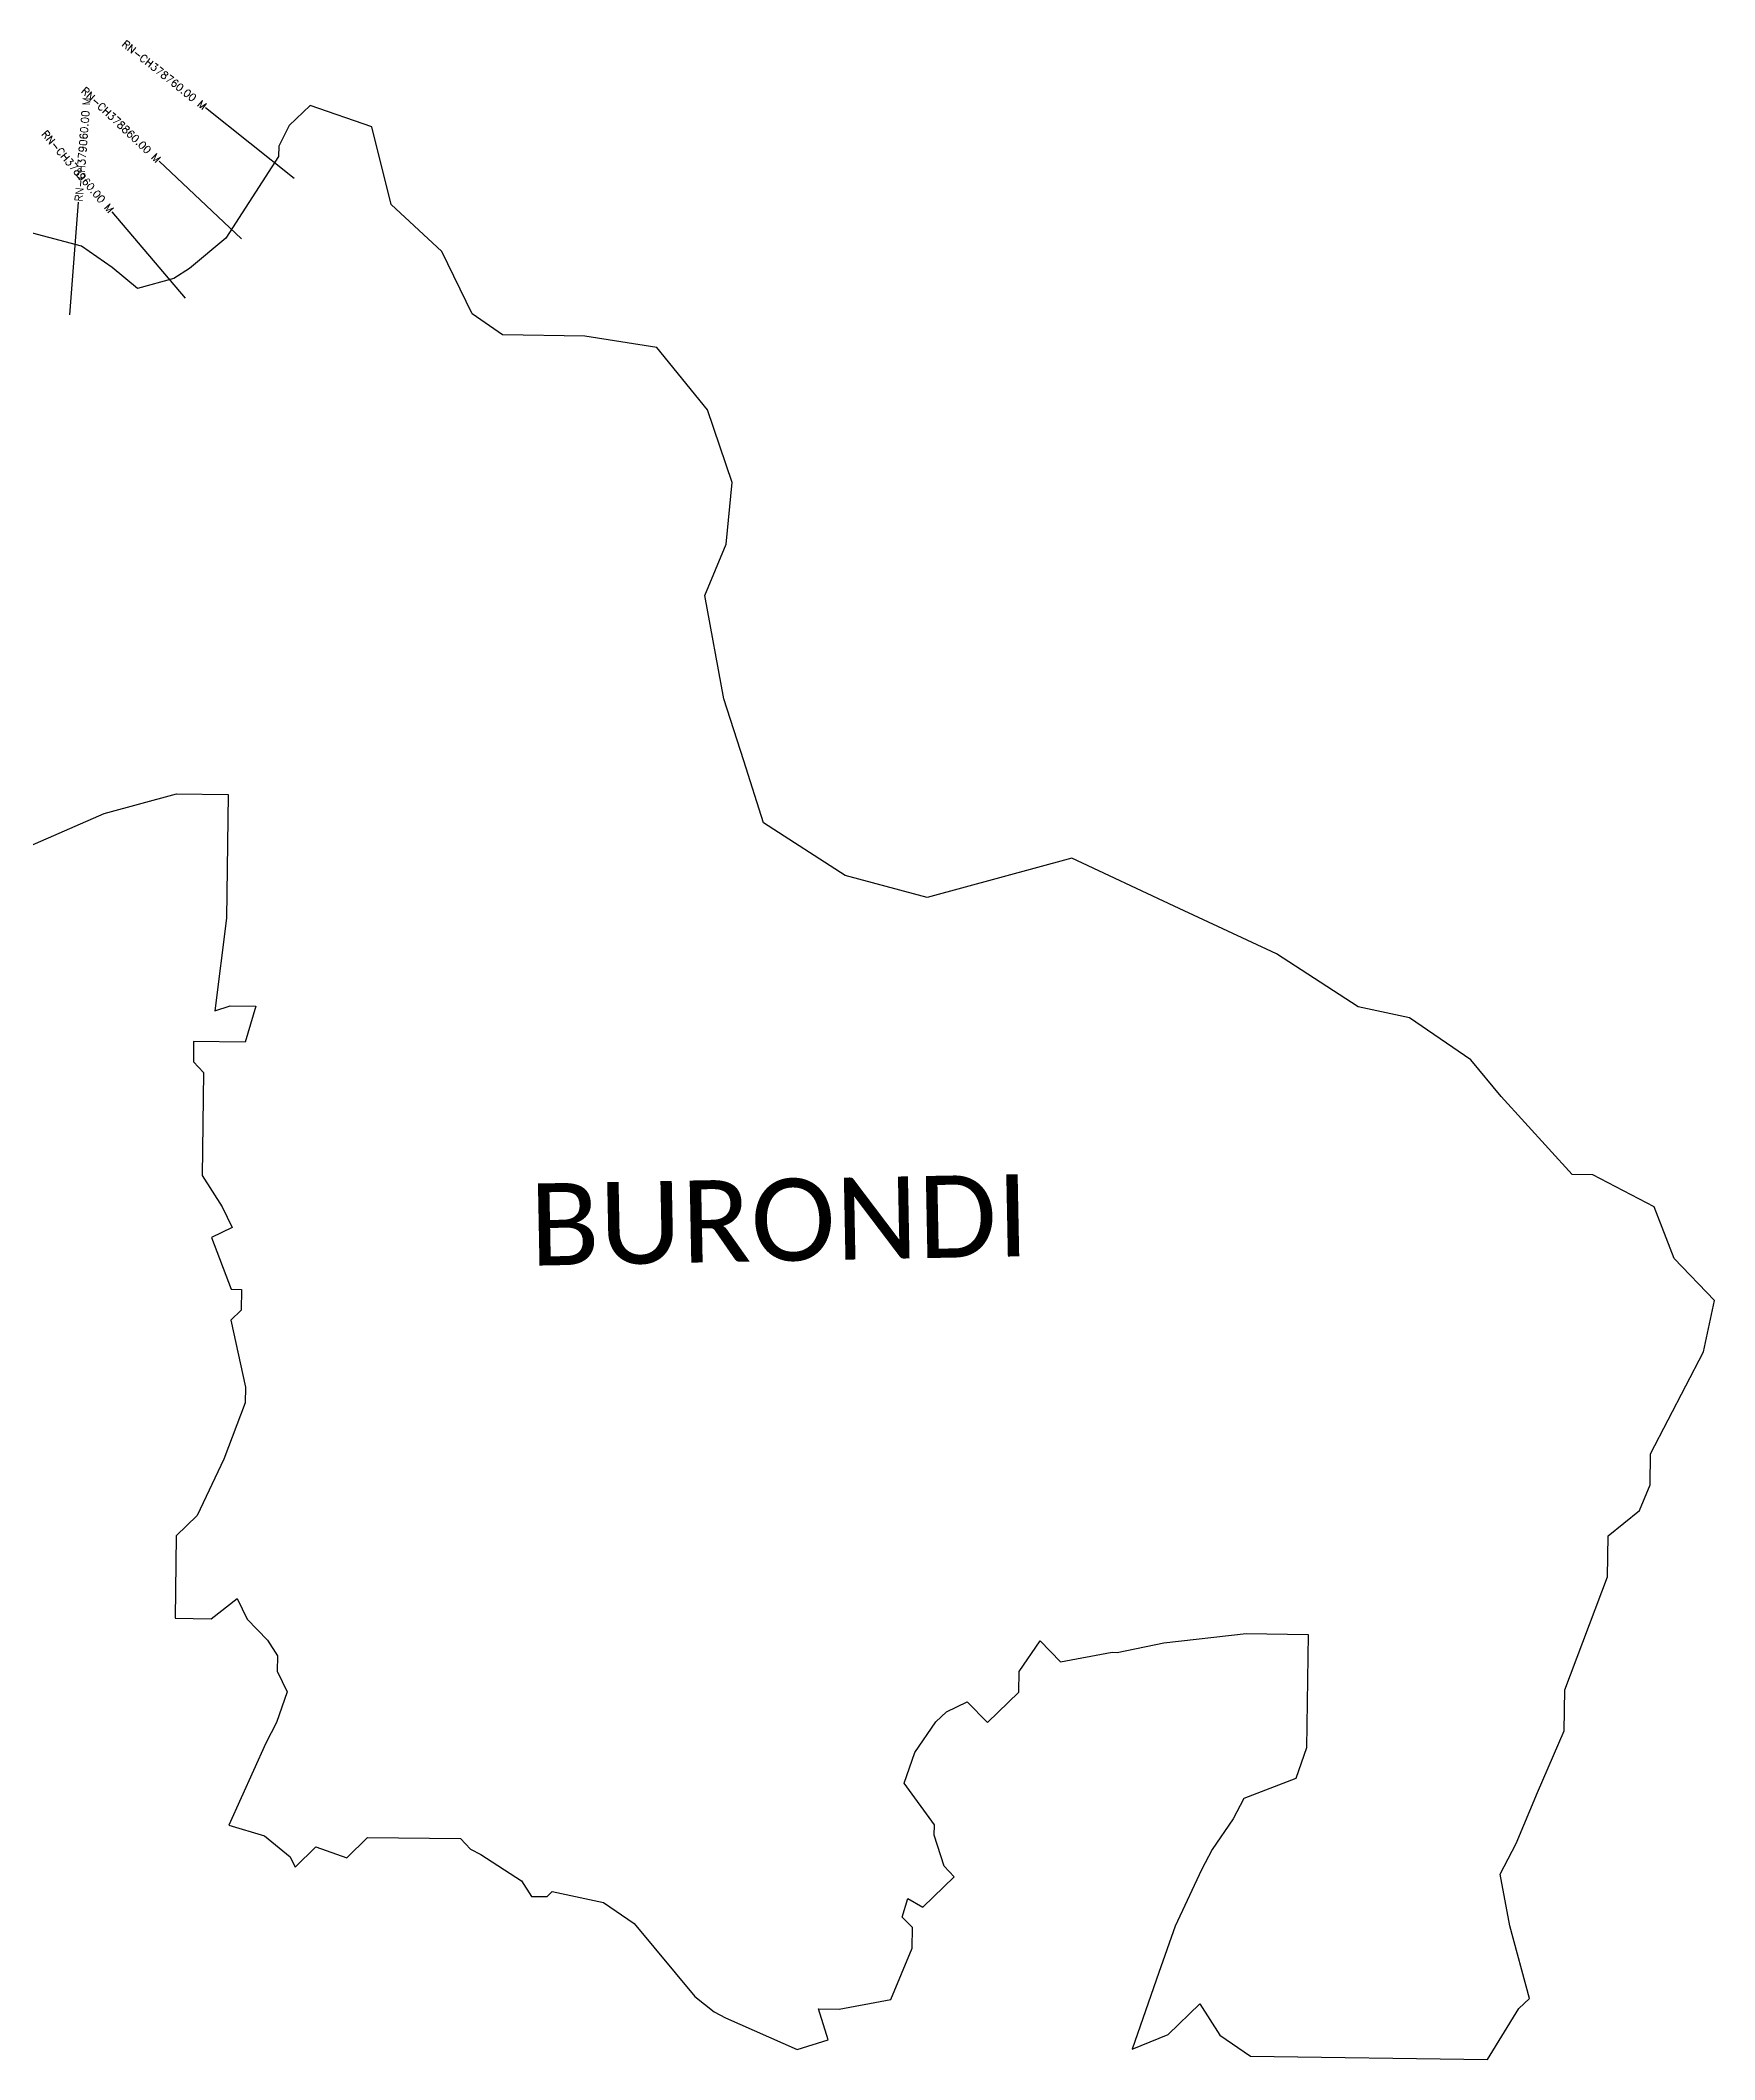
# Model space of a CAD drawing. Header units: metres. Extents: x 299786 to 304095, y 1956232 to 1958907.
# Drawn here: x 301876 to 304095, y 1956232 to 1958907 of the extents above; entities that cross this region are included whole.
import ezdxf
from ezdxf.enums import TextEntityAlignment as Align

# ---------------------------------------------------------------- set-up
doc = ezdxf.new("R2010")
doc.units = ezdxf.units.M
doc.header["$MEASUREMENT"] = 0
for name, color, linetype in [('CS', 134, 'Continuous'), ('CSMark', 6, 'Continuous'), ('VILLAGE BOUNDRY', 10, 'Continuous'), ('VILLAGE NAME', 250, 'Continuous')]:
    doc.layers.add(name, color=color, linetype=linetype)
doc.styles.get("Standard").update_dxf_attribs({"font": 'simplex.shx'})

msp = doc.modelspace()

# ---------------------------------------------------------------- linework, layer by layer
at = {"layer": 'CS'}
for p, q in [((302212.4, 1958724.1), (302095, 1958817.5)), ((302142.7, 1958643.9), (302033.7, 1958746.9)), ((301915.2, 1958543.1), (301926.7, 1958692.7)), ((302068.3, 1958565.6), (301971, 1958679.7))]:
    msp.add_line(p, q, dxfattribs=at)
at = {"layer": 'VILLAGE BOUNDRY'}
msp.add_lwpolyline([(301809.6, 1957816.7), (301960.7, 1957882.8), (302056.6, 1957908.7), (302124.9, 1957907.7), (302122.5, 1957743.9), (302107.1, 1957621.3), (302127.7, 1957627.8), (302161.8, 1957627.3), (302147.4, 1957579.7), (302079.2, 1957580.7), (302078.8, 1957553.4), (302092.2, 1957539.6), (302090.3, 1957403.1), (302117, 1957361.7), (302130.3, 1957334.2), (302102.8, 1957321), (302129.1, 1957252.3), (302142.7, 1957252.1), (302142.3, 1957224.8), (302128.5, 1957211.4), (302147.7, 1957122.4), (302147.4, 1957101.9), (302119, 1957027.2), (302083.8, 1956952.6), (302056.1, 1956925.7), (302054.5, 1956816.5), (302102.3, 1956815.8), (302136.8, 1956842.6), (302150, 1956815.1), (302177, 1956787.5), (302190.3, 1956766.8), (302190, 1956746.3), (302203.3, 1956718.8), (302189, 1956678.1), (302175, 1956651), (302125.7, 1956542.4), (302173.2, 1956528.1), (302207, 1956500.3), (302213.6, 1956486.6), (302241.3, 1956513.5), (302282, 1956499.2), (302309.7, 1956526.1), (302432.6, 1956524.4), (302446, 1956510.5), (302459.6, 1956503.5), (302513.7, 1956468.6), (302527, 1956447.9), (302547.5, 1956447.6), (302554.4, 1956454.3), (302622.5, 1956439.7), (302663, 1956411.8), (302743.5, 1956315.1), (302769, 1956295.1), (302784.1, 1956287.2), (302879.1, 1956244.9), (302920.2, 1956257.9), (302907.2, 1956299.1), (302934.5, 1956298.7), (303002.9, 1956311.3), (303031.2, 1956379.2), (303031.6, 1956406.5), (303018.1, 1956420.3), (303025.8, 1956445.1), (303045.6, 1956433.6), (303087.2, 1956474), (303073.7, 1956487.8), (303060.7, 1956529), (303060.9, 1956542.6), (303020.7, 1956597.8), (303034.9, 1956638.5), (303062.8, 1956679.1), (303076.7, 1956692.5), (303104.2, 1956705.8), (303131.1, 1956678.1), (303172.6, 1956718.5), (303173, 1956745.8), (303200.9, 1956786.3), (303227.8, 1956758.6), (303296.2, 1956771.3), (303303.1, 1956771.2), (303364.7, 1956784), (303474.1, 1956796), (303556, 1956794.8), (303553.8, 1956644.7), (303539.6, 1956604), (303470.9, 1956577.6), (303456.9, 1956550.6), (303429, 1956510), (303414.9, 1956482.9), (303379.7, 1956408.3), (303358.4, 1956347.2), (303322.8, 1956245.3), (303370.8, 1956265.1), (303412.4, 1956305.4), (303439.1, 1956264.1), (303479.6, 1956236.2), (303793.6, 1956231.7), (303835.5, 1956299.3), (303849.4, 1956312.8), (303823.4, 1956408.7), (303810.8, 1956477.2), (303831.9, 1956517.8), (303860.2, 1956585.7), (303895.4, 1956667.1), (303896.2, 1956721.7), (303953, 1956871.1), (303953.8, 1956925.6), (303995.2, 1956959.2), (304009.4, 1956993.1), (304010, 1957034.1), (304080.2, 1957169.6), (304094.8, 1957237.6), (304041, 1957293), (304014.7, 1957361.7), (303933.4, 1957403.8), (303906.1, 1957404.2), (303812, 1957507.9), (303771.7, 1957556.3), (303690.6, 1957612.1), (303622.6, 1957626.7), (303514.4, 1957696.5), (303378.7, 1957759.9), (303243.1, 1957823.3), (303147.2, 1957797.4), (303051.3, 1957771.5), (302942.5, 1957800.3), (302834.2, 1957870.2), (302808.1, 1957952.5), (302782, 1958034.7), (302756.7, 1958171.6), (302785, 1958239.5), (302793, 1958321.3), (302760.2, 1958417.4), (302693.2, 1958500.2), (302597.8, 1958515.2), (302488.6, 1958516.8), (302448.1, 1958544.7), (302408.3, 1958627.2), (302340.9, 1958689.6), (302315.1, 1958792.4), (302233.6, 1958820.8), (302205.9, 1958794), (302191.9, 1958766.9), (302191.7, 1958753.2), (302121.9, 1958645), (302073.5, 1958604.7), (302052.8, 1958591.4), (302004.9, 1958578.4), (301971.1, 1958606.2), (301930.6, 1958634.1), (301821.8, 1958663)], dxfattribs=at)

# ---------------------------------------------------------------- texts
at = {"layer": 'CSMark'}
for s, rotation, p in [('RN-CH378760.00 M', 321.494, (302094.3, 1958818.2)), ('RN-CH378860.00 M', 316.6346, (302033, 1958747.6)), ('RN-CH378960.00 M', 310.4615, (301970.3, 1958680.5))]:
    msp.add_text(s, height=10, rotation=rotation, dxfattribs=at).set_placement(p, align=Align.MIDDLE_RIGHT)
msp.add_text('RN-CH379060.00 M', height=10, rotation=85.6125, dxfattribs=at).set_placement((301926.8, 1958693.6), align=Align.MIDDLE_LEFT)
at = {"layer": 'VILLAGE NAME', "insert": (302523.5, 1957392.2), "char_height": 108.748, "attachment_point": 1, "rotation": 1.1028}
msp.add_mtext_dynamic_manual_height_columns('{\\fCalibri|b0|i0|c0|p34;BURONDI}', width=1571.314, gutter_width=543.7, heights=[0], dxfattribs=at)

doc.saveas('drawing.dxf')
